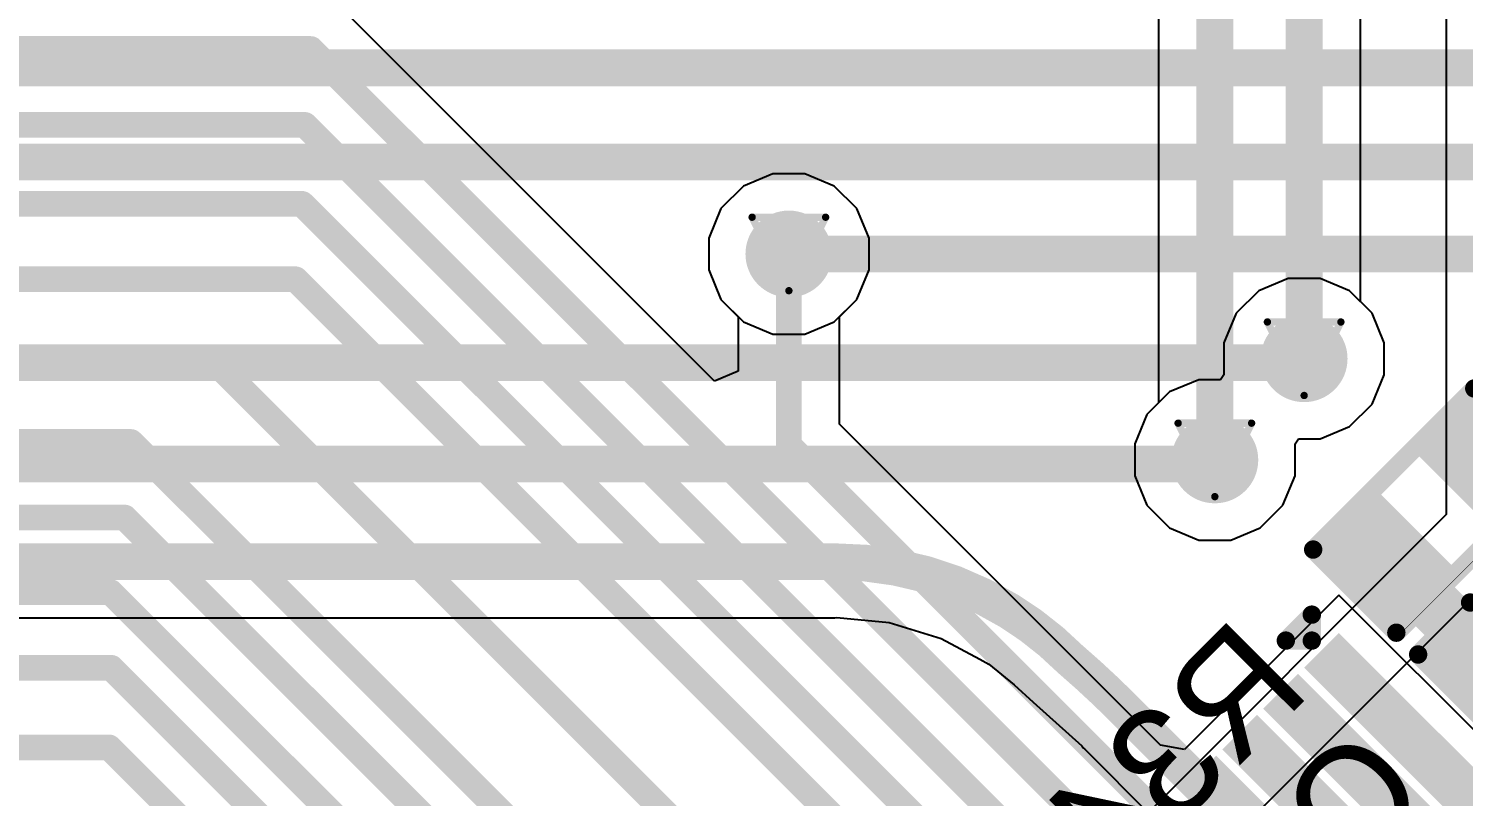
# Model space of a CAD drawing. Header units: inches. Extents: x 0 to 5359, y 0 to 5098.
# Drawn here: x 44.52 to 54.43, y 69.36 to 74.67 of the extents above; entities that cross this region are included whole.
import ezdxf

# ---------------------------------------------------------------- set-up
doc = ezdxf.new("R2010")
doc.units = ezdxf.units.IN
for name, color, linetype in [('Bottom Layer', 5, 'Continuous'), ('Bottom Overlay', 54, 'Continuous'), ('Bottom Paste', 16, 'Continuous'), ('Bottom Solder', 6, 'Continuous'), ('Drill Drawing', 1, 'Continuous'), ('Layer 1', 16, 'Continuous'), ('Layer 2', 76, 'Continuous'), ('Top Layer', 1, 'Continuous'), ('Top Overlay', 2, 'Continuous'), ('Top Paste', 8, 'Continuous'), ('Top Solder', 216, 'Continuous'), ('Via Holes', 16, 'Continuous')]:
    doc.layers.add(name, color=color, linetype=linetype)
doc.styles.add('Arial', font='', dxfattribs={"height": 0.2})
doc.styles.get('Arial').set_extended_font_data('Arial')

# ---------------------------------------------------------------- blocks, each defined once
blk = doc.blocks.new('LQFP_128_EP_14_14__64')
at = {"layer": 'Top Layer'}
for points in [[(-6.8497, 6.3001), (-6.8497, 6.1001), (-8.3497, 6.1001), (-8.3497, 6.3001)], [(-6.8497, 5.9001), (-6.8497, 5.7001), (-8.3497, 5.7001), (-8.3497, 5.9001)], [(-6.8497, 5.5), (-6.8497, 5.3), (-8.3497, 5.3), (-8.3497, 5.5)], [(-6.8497, 5.1), (-6.8497, 4.9), (-8.3497, 4.9), (-8.3497, 5.1)]]:
    blk.add_hatch(color=1, dxfattribs=at).paths.add_polyline_path(points)
at = {"layer": 'Top Paste'}
for points in [[(-6.8497, 6.3001), (-6.8497, 6.1001), (-8.3497, 6.1001), (-8.3497, 6.3001)], [(-6.8497, 5.9001), (-6.8497, 5.7001), (-8.3497, 5.7001), (-8.3497, 5.9001)], [(-6.8497, 5.5), (-6.8497, 5.3), (-8.3497, 5.3), (-8.3497, 5.5)], [(-6.8497, 5.1), (-6.8497, 4.9), (-8.3497, 4.9), (-8.3497, 5.1)]]:
    blk.add_hatch(color=8, dxfattribs=at).paths.add_polyline_path(points)
at = {"layer": 'Top Solder'}
for points in [[(-6.7797, 6.3701), (-6.7797, 6.0301), (-8.4197, 6.0301), (-8.4197, 6.3701)], [(-6.7797, 5.9701), (-6.7797, 5.6301), (-8.4197, 5.6301), (-8.4197, 5.9701)], [(-6.7797, 5.57), (-6.7797, 5.23), (-8.4197, 5.23), (-8.4197, 5.57)], [(-6.7797, 5.17), (-6.7797, 4.83), (-8.4197, 4.83), (-8.4197, 5.17)]]:
    blk.add_hatch(color=216, dxfattribs=at).paths.add_polyline_path(points)
at = {"layer": 'Top Overlay'}
for points in [[(-8.5141, 6.2001, 0.127, 0.127, 0), (-8.6411, 6.3271, 0.127, 0.127, 0)], [(-8.6411, 6.0731, 0.127, 0.127, 0), (-8.6411, 6.3271, 0.127, 0.127, 0)], [(-8.6411, 6.0731, 0.127, 0.127, 0), (-8.5141, 6.2001, 0.127, 0.127, 0)]]:
    blk.add_lwpolyline(points, format="xyseb", dxfattribs=at)
for points in [[(-8.6728, 6.3271, 0.0635, 0.0635, 1), (-8.6093, 6.3271, 0.0635, 0.0635, 1)], [(-8.6728, 6.3271, 0.0635, 0.0635, 1), (-8.6093, 6.3271, 0.0635, 0.0635, 1)], [(-8.5458, 6.2001, 0.0635, 0.0635, 1), (-8.4823, 6.2001, 0.0635, 0.0635, 1)], [(-8.5458, 6.2001, 0.0635, 0.0635, 1), (-8.4823, 6.2001, 0.0635, 0.0635, 1)], [(-8.6728, 6.0731, 0.0635, 0.0635, 1), (-8.6093, 6.0731, 0.0635, 0.0635, 1)], [(-8.6728, 6.0731, 0.0635, 0.0635, 1), (-8.6093, 6.0731, 0.0635, 0.0635, 1)]]:
    blk.add_lwpolyline(points, format="xyseb", close=True, dxfattribs=at)
blk = doc.blocks.new('R___0402_B_165')
at = {"layer": 'Bottom Layer'}
for points in [[(-0.2413, 0.3175), (-0.2413, -0.3175), (-0.6985, -0.3175), (-0.6985, 0.3175)], [(0.6985, 0.3175), (0.6985, -0.3175), (0.2413, -0.3175), (0.2413, 0.3175)]]:
    blk.add_hatch(color=5, dxfattribs=at).paths.add_polyline_path(points)
at = {"layer": 'Bottom Paste'}
for points in [[(-0.2413, 0.3175), (-0.2413, -0.3175), (-0.6985, -0.3175), (-0.6985, 0.3175)], [(0.6985, 0.3175), (0.6985, -0.3175), (0.2413, -0.3175), (0.2413, 0.3175)]]:
    blk.add_hatch(color=16, dxfattribs=at).paths.add_polyline_path(points)
at = {"layer": 'Bottom Solder'}
for points in [[(-0.1863, 0.3725), (-0.1863, -0.3725), (-0.7535, -0.3725), (-0.7535, 0.3725)], [(0.7535, 0.3725), (0.7535, -0.3725), (0.1863, -0.3725), (0.1863, 0.3725)]]:
    blk.add_hatch(color=6, dxfattribs=at).paths.add_polyline_path(points)
at = {"layer": 'Bottom Overlay'}
for points in [[(0.7874, 0.4064, 0.127, 0.127, 0), (-0.7874, 0.4064, 0.127, 0.127, 0)], [(-0.7874, -0.4064, 0.127, 0.127, 0), (-0.7874, 0.4064, 0.127, 0.127, 0)], [(0.8128, 0.4318, 0.00323, 0.00323, 0), (-0.8128, 0.4318, 0.00323, 0.00323, 0)], [(0.7874, -0.4064, 0.127, 0.127, 0), (0.7874, 0.4064, 0.127, 0.127, 0)], [(0.7874, -0.4064, 0.127, 0.127, 0), (-0.7874, -0.4064, 0.127, 0.127, 0)]]:
    blk.add_lwpolyline(points, format="xyseb", dxfattribs=at)
for points in [[(-0.8191, 0.4064, 0.0635, 0.0635, 1), (-0.7556, 0.4064, 0.0635, 0.0635, 1)], [(-0.8191, 0.4064, 0.0635, 0.0635, 1), (-0.7556, 0.4064, 0.0635, 0.0635, 1)], [(-0.8136, 0.4318, 0.00161, 0.00161, 1), (-0.812, 0.4318, 0.00161, 0.00161, 1)], [(0.7556, 0.4064, 0.0635, 0.0635, 1), (0.8191, 0.4064, 0.0635, 0.0635, 1)], [(0.7556, 0.4064, 0.0635, 0.0635, 1), (0.8191, 0.4064, 0.0635, 0.0635, 1)], [(0.812, 0.4318, 0.00161, 0.00161, 1), (0.8136, 0.4318, 0.00161, 0.00161, 1)], [(-0.8191, -0.4064, 0.0635, 0.0635, 1), (-0.7556, -0.4064, 0.0635, 0.0635, 1)], [(-0.8191, -0.4064, 0.0635, 0.0635, 1), (-0.7556, -0.4064, 0.0635, 0.0635, 1)], [(0.7556, -0.4064, 0.0635, 0.0635, 1), (0.8191, -0.4064, 0.0635, 0.0635, 1)], [(0.7556, -0.4064, 0.0635, 0.0635, 1), (0.8191, -0.4064, 0.0635, 0.0635, 1)]]:
    blk.add_lwpolyline(points, format="xyseb", close=True, dxfattribs=at)
blk = doc.blocks.new('C___0402_B_352')
at = {"layer": 'Bottom Layer'}
for points in [[(-0.2413, 0.3175), (-0.2413, -0.3175), (-0.6985, -0.3175), (-0.6985, 0.3175)], [(0.6985, 0.3175), (0.6985, -0.3175), (0.2413, -0.3175), (0.2413, 0.3175)]]:
    blk.add_hatch(color=5, dxfattribs=at).paths.add_polyline_path(points)
at = {"layer": 'Bottom Paste'}
for points in [[(-0.2413, 0.3175), (-0.2413, -0.3175), (-0.6985, -0.3175), (-0.6985, 0.3175)], [(0.6985, 0.3175), (0.6985, -0.3175), (0.2413, -0.3175), (0.2413, 0.3175)]]:
    blk.add_hatch(color=16, dxfattribs=at).paths.add_polyline_path(points)
at = {"layer": 'Bottom Solder'}
for points in [[(-0.1813, 0.3775), (-0.1813, -0.3775), (-0.7585, -0.3775), (-0.7585, 0.3775)], [(0.7585, 0.3775), (0.7585, -0.3775), (0.1813, -0.3775), (0.1813, 0.3775)]]:
    blk.add_hatch(color=6, dxfattribs=at).paths.add_polyline_path(points)
at = {"layer": 'Bottom Overlay'}
for points in [[(-0.2794, 0.4064, 0.127, 0.127, 0), (-0.7874, 0.4064, 0.127, 0.127, 0)], [(-0.7874, -0.4064, 0.127, 0.127, 0), (-0.7874, 0.4064, 0.127, 0.127, 0)], [(0.7874, 0.4064, 0.127, 0.127, 0), (0.2794, 0.4064, 0.127, 0.127, 0)], [(0.7874, -0.4064, 0.127, 0.127, 0), (0.7874, 0.4064, 0.127, 0.127, 0)], [(-0.2794, -0.4064, 0.127, 0.127, 0), (-0.7874, -0.4064, 0.127, 0.127, 0)], [(0.7874, -0.4064, 0.127, 0.127, 0), (0.2794, -0.4064, 0.127, 0.127, 0)]]:
    blk.add_lwpolyline(points, format="xyseb", dxfattribs=at)
for points in [[(-0.8191, 0.4064, 0.0635, 0.0635, 1), (-0.7556, 0.4064, 0.0635, 0.0635, 1)], [(-0.8191, 0.4064, 0.0635, 0.0635, 1), (-0.7556, 0.4064, 0.0635, 0.0635, 1)], [(-0.3111, 0.4064, 0.0635, 0.0635, 1), (-0.2477, 0.4064, 0.0635, 0.0635, 1)], [(0.2477, 0.4064, 0.0635, 0.0635, 1), (0.3111, 0.4064, 0.0635, 0.0635, 1)], [(0.7556, 0.4064, 0.0635, 0.0635, 1), (0.8191, 0.4064, 0.0635, 0.0635, 1)], [(0.7556, 0.4064, 0.0635, 0.0635, 1), (0.8191, 0.4064, 0.0635, 0.0635, 1)], [(-0.8191, -0.4064, 0.0635, 0.0635, 1), (-0.7556, -0.4064, 0.0635, 0.0635, 1)], [(-0.8191, -0.4064, 0.0635, 0.0635, 1), (-0.7556, -0.4064, 0.0635, 0.0635, 1)], [(-0.3111, -0.4064, 0.0635, 0.0635, 1), (-0.2477, -0.4064, 0.0635, 0.0635, 1)], [(0.2477, -0.4064, 0.0635, 0.0635, 1), (0.3111, -0.4064, 0.0635, 0.0635, 1)], [(0.7556, -0.4064, 0.0635, 0.0635, 1), (0.8191, -0.4064, 0.0635, 0.0635, 1)], [(0.7556, -0.4064, 0.0635, 0.0635, 1), (0.8191, -0.4064, 0.0635, 0.0635, 1)]]:
    blk.add_lwpolyline(points, format="xyseb", close=True, dxfattribs=at)

msp = doc.modelspace()

# ---------------------------------------------------------------- hatches: boundary and pattern name
at = {"layer": 'Bottom Layer'}
h = msp.add_hatch(color=5, dxfattribs=at)
edge = h.paths.add_edge_path()
edge.add_arc((49.7697, 73.111), 0.3, 0, 360)
h = msp.add_hatch(color=5, dxfattribs=at)
edge = h.paths.add_edge_path()
edge.add_arc((53.3308, 72.3868), 0.3, 0, 360)
h = msp.add_hatch(color=5, dxfattribs=at)
edge = h.paths.add_edge_path()
edge.add_arc((52.7137, 71.6873), 0.3, 0, 360)
at = {"layer": 'Layer 1'}
h = msp.add_hatch(color=16, dxfattribs=at)
edge = h.paths.add_edge_path()
edge.add_arc((49.7697, 73.111), 0.3, 0, 360)
h = msp.add_hatch(color=16, dxfattribs=at)
edge = h.paths.add_edge_path()
edge.add_arc((53.3308, 72.3868), 0.3, 0, 360)
h = msp.add_hatch(color=16, dxfattribs=at)
edge = h.paths.add_edge_path()
edge.add_arc((52.7137, 71.6873), 0.3, 0, 360)
at = {"layer": 'Layer 2'}
h = msp.add_hatch(color=76, dxfattribs=at)
edge = h.paths.add_edge_path()
edge.add_arc((49.7697, 73.111), 0.3, 0, 360)
h = msp.add_hatch(color=76, dxfattribs=at)
edge = h.paths.add_edge_path()
edge.add_arc((53.3308, 72.3868), 0.3, 0, 360)
h = msp.add_hatch(color=76, dxfattribs=at)
edge = h.paths.add_edge_path()
edge.add_arc((52.7137, 71.6873), 0.3, 0, 360)
at = {"layer": 'Top Layer'}
h = msp.add_hatch(color=1, dxfattribs=at)
edge = h.paths.add_edge_path()
edge.add_arc((49.7697, 73.111), 0.3, 0, 360)
h = msp.add_hatch(color=1, dxfattribs=at)
edge = h.paths.add_edge_path()
edge.add_arc((53.3308, 72.3868), 0.3, 0, 360)
h = msp.add_hatch(color=1, dxfattribs=at)
edge = h.paths.add_edge_path()
edge.add_arc((52.7137, 71.6873), 0.3, 0, 360)
at = {"layer": 'Via Holes'}
h = msp.add_hatch(color=7, dxfattribs=at)
edge = h.paths.add_edge_path()
edge.add_arc((49.7697, 73.111), 0.15, 0, 360)
h = msp.add_hatch(color=7, dxfattribs=at)
edge = h.paths.add_edge_path()
edge.add_arc((53.3308, 72.3868), 0.15, 0, 360)
h = msp.add_hatch(color=7, dxfattribs=at)
edge = h.paths.add_edge_path()
edge.add_arc((52.7137, 71.6873), 0.15, 0, 360)

# ---------------------------------------------------------------- linework, layer by layer
at = {"layer": 'Bottom Layer'}
for p, q in [((50.0879, 70.5952), (50.1014, 70.5979)), ((50.1014, 70.5979), (50.4618, 70.5624)), ((41.6963, 70.5952), (50.0879, 70.5952)), ((50.4618, 70.5624), (50.8212, 70.4534)), ((50.8212, 70.4534), (51.0896, 70.3099)), ((51.0896, 70.3099), (51.1525, 70.2763)), ((51.1525, 70.2763), (51.3278, 70.1324)), ((51.3278, 70.1324), (51.4589, 70.0121)), ((51.4589, 70.0121), (51.4589, 70.0121)), ((51.4589, 70.0121), (51.4589, 70.0121)), ((51.4589, 70.0121), (51.7955, 69.7114)), ((51.7955, 69.7114), (51.8061, 69.6953)), ((51.8061, 69.6953), (51.8118, 69.6897)), ((51.8118, 69.6897), (51.812, 69.6895)), ((51.812, 69.6895), (51.8121, 69.6894)), ((51.8121, 69.6894), (52.2785, 69.2229))]:
    msp.add_line(p, q, dxfattribs=at)
for points in [[(39.3612, 74.3978, 0.254, 0.254, 0), (76.1005, 74.3978, 0.254, 0.254, 0)], [(40.0063, 73.746, 0.254, 0.254, 0), (69.6, 73.746, 0.254, 0.254, 0)], [(49.7697, 73.111, 0.254, 0.254, 0), (68.3, 73.111, 0.254, 0.254, 0)], [(40.5698, 72.3588, 0.254, 0.254, 0), (53.3028, 72.3588, 0.254, 0.254, 0)], [(41.1124, 71.6592, 0.254, 0.254, 0), (52.6856, 71.6592, 0.254, 0.254, 0)], [(53.9051, 71.0049, 0.381, 0.381, 0), (55.3559, 69.5541, 0.381, 0.381, 0)], [(41.6963, 70.9837, 0.254, 0.254, 0), (50.0879, 70.9837, 0.254, 0.254, 0)], [(50.0879, 70.9837, 0.254, 0.254, -0.138857), (51.2942, 70.6421, 0.254, 0.254, 0)], [(53.6447, 71.0677, 0.1778, 0.1778, 0), (53.8422, 71.0677, 0.1778, 0.1778, 0)], [(53.8422, 71.0677, 0.1778, 0.1778, 0), (53.9051, 71.0049, 0.1778, 0.1778, 0)], [(51.2942, 70.6421, 0.254, 0.254, -0.05844), (51.7147, 70.3099, 0.254, 0.254, 0)], [(51.7147, 70.3099, 0.254, 0.254, -0.019209), (52.0811, 69.9697, 0.254, 0.254, 0)], [(52.0811, 69.9697, 0.254, 0.254, 0), (52.0868, 69.964, 0.254, 0.254, 0)], [(52.0868, 69.964, 0.254, 0.254, 0), (58.3754, 63.6755, 0.254, 0.254, 0)]]:
    msp.add_lwpolyline(points, format="xyseb", dxfattribs=at)
for points in [[(49.7062, 73.111, 0.127, 0.127, 1), (49.8332, 73.111, 0.127, 0.127, 1)], [(53.2393, 72.3588, 0.127, 0.127, 1), (53.3663, 72.3588, 0.127, 0.127, 1)], [(52.6221, 71.6592, 0.127, 0.127, 1), (52.7491, 71.6592, 0.127, 0.127, 1)], [(53.8099, 71.0049, 0.1905, 0.1905, 1), (54.0004, 71.0049, 0.1905, 0.1905, 1)], [(50.0244, 70.9837, 0.127, 0.127, 1), (50.1514, 70.9837, 0.127, 0.127, 1)], [(50.0244, 70.9837, 0.127, 0.127, 1), (50.1514, 70.9837, 0.127, 0.127, 1)], [(53.6002, 71.0677, 0.0889, 0.0889, 1), (53.6891, 71.0677, 0.0889, 0.0889, 1)], [(53.7978, 71.0677, 0.0889, 0.0889, 1), (53.8867, 71.0677, 0.0889, 0.0889, 1)], [(53.7978, 71.0677, 0.0889, 0.0889, 1), (53.8867, 71.0677, 0.0889, 0.0889, 1)], [(53.8607, 71.0049, 0.0889, 0.0889, 1), (53.9496, 71.0049, 0.0889, 0.0889, 1)], [(51.2307, 70.6421, 0.127, 0.127, 1), (51.3577, 70.6421, 0.127, 0.127, 1)], [(51.2307, 70.6421, 0.127, 0.127, 1), (51.3577, 70.6421, 0.127, 0.127, 1)], [(51.6512, 70.3099, 0.127, 0.127, 1), (51.7782, 70.3099, 0.127, 0.127, 1)], [(51.6512, 70.3099, 0.127, 0.127, 1), (51.7782, 70.3099, 0.127, 0.127, 1)], [(52.0176, 69.9697, 0.127, 0.127, 1), (52.1446, 69.9697, 0.127, 0.127, 1)], [(52.0176, 69.9697, 0.127, 0.127, 1), (52.1446, 69.9697, 0.127, 0.127, 1)], [(52.0233, 69.964, 0.127, 0.127, 1), (52.1503, 69.964, 0.127, 0.127, 1)], [(52.0233, 69.964, 0.127, 0.127, 1), (52.1503, 69.964, 0.127, 0.127, 1)]]:
    msp.add_lwpolyline(points, format="xyseb", close=True, dxfattribs=at)
at = {"layer": 'Drill Drawing'}
for points in [[(49.5157, 73.365, 0.0508, 0.0508, 0), (50.0237, 73.365, 0.0508, 0.0508, 0)], [(49.5157, 73.365, 0.0508, 0.0508, 0), (49.7697, 72.857, 0.0508, 0.0508, 0)], [(49.7697, 72.857, 0.0508, 0.0508, 0), (50.0237, 73.365, 0.0508, 0.0508, 0)], [(53.0768, 72.6408, 0.0508, 0.0508, 0), (53.5848, 72.6408, 0.0508, 0.0508, 0)], [(53.0768, 72.6408, 0.0508, 0.0508, 0), (53.3308, 72.1328, 0.0508, 0.0508, 0)], [(53.3308, 72.1328, 0.0508, 0.0508, 0), (53.5848, 72.6408, 0.0508, 0.0508, 0)], [(52.4597, 71.9413, 0.0508, 0.0508, 0), (52.9677, 71.9413, 0.0508, 0.0508, 0)], [(52.4597, 71.9413, 0.0508, 0.0508, 0), (52.7137, 71.4333, 0.0508, 0.0508, 0)], [(52.7137, 71.4333, 0.0508, 0.0508, 0), (52.9677, 71.9413, 0.0508, 0.0508, 0)]]:
    msp.add_lwpolyline(points, format="xyseb", dxfattribs=at)
for points in [[(49.503, 73.365, 0.0254, 0.0254, 1), (49.5284, 73.365, 0.0254, 0.0254, 1)], [(49.503, 73.365, 0.0254, 0.0254, 1), (49.5284, 73.365, 0.0254, 0.0254, 1)], [(50.011, 73.365, 0.0254, 0.0254, 1), (50.0364, 73.365, 0.0254, 0.0254, 1)], [(50.011, 73.365, 0.0254, 0.0254, 1), (50.0364, 73.365, 0.0254, 0.0254, 1)], [(49.757, 72.857, 0.0254, 0.0254, 1), (49.7824, 72.857, 0.0254, 0.0254, 1)], [(49.757, 72.857, 0.0254, 0.0254, 1), (49.7824, 72.857, 0.0254, 0.0254, 1)], [(53.0641, 72.6408, 0.0254, 0.0254, 1), (53.0895, 72.6408, 0.0254, 0.0254, 1)], [(53.0641, 72.6408, 0.0254, 0.0254, 1), (53.0895, 72.6408, 0.0254, 0.0254, 1)], [(53.5721, 72.6408, 0.0254, 0.0254, 1), (53.5975, 72.6408, 0.0254, 0.0254, 1)], [(53.5721, 72.6408, 0.0254, 0.0254, 1), (53.5975, 72.6408, 0.0254, 0.0254, 1)], [(53.3181, 72.1328, 0.0254, 0.0254, 1), (53.3435, 72.1328, 0.0254, 0.0254, 1)], [(53.3181, 72.1328, 0.0254, 0.0254, 1), (53.3435, 72.1328, 0.0254, 0.0254, 1)], [(52.447, 71.9413, 0.0254, 0.0254, 1), (52.4724, 71.9413, 0.0254, 0.0254, 1)], [(52.447, 71.9413, 0.0254, 0.0254, 1), (52.4724, 71.9413, 0.0254, 0.0254, 1)], [(52.955, 71.9413, 0.0254, 0.0254, 1), (52.9804, 71.9413, 0.0254, 0.0254, 1)], [(52.955, 71.9413, 0.0254, 0.0254, 1), (52.9804, 71.9413, 0.0254, 0.0254, 1)], [(52.701, 71.4333, 0.0254, 0.0254, 1), (52.7264, 71.4333, 0.0254, 0.0254, 1)], [(52.701, 71.4333, 0.0254, 0.0254, 1), (52.7264, 71.4333, 0.0254, 0.0254, 1)]]:
    msp.add_lwpolyline(points, format="xyseb", close=True, dxfattribs=at)
at = {"layer": 'Layer 1'}
for p, q in [((49.4559, 73.5807), (49.3001, 73.4249)), ((49.6595, 73.665), (49.4559, 73.5807)), ((49.8799, 73.665), (49.6595, 73.665)), ((50.0836, 73.5807), (49.8799, 73.665)), ((50.2394, 73.4249), (50.0836, 73.5807)), ((49.3001, 73.4249), (49.2157, 73.2212)), ((50.3237, 73.2212), (50.2394, 73.4249)), ((49.2157, 73.2212), (49.2157, 73.0008)), ((50.3237, 73.0008), (50.3237, 73.2212)), ((49.2157, 73.0008), (49.3001, 72.7972)), ((50.2394, 72.7972), (50.3237, 73.0008)), ((53.2206, 72.9408), (53.017, 72.8565)), ((53.441, 72.9408), (53.2206, 72.9408)), ((53.6446, 72.8565), (53.441, 72.9408)), ((49.3001, 72.7972), (49.4559, 72.6414)), ((50.0836, 72.6414), (50.2394, 72.7972)), ((53.017, 72.8565), (52.8612, 72.7006)), ((53.8005, 72.7006), (53.6446, 72.8565)), ((52.8612, 72.7006), (52.7768, 72.497)), ((53.8848, 72.497), (53.8005, 72.7006)), ((49.4559, 72.6414), (49.6595, 72.557)), ((49.8799, 72.557), (50.0836, 72.6414)), ((49.6595, 72.557), (49.8799, 72.557)), ((52.7768, 72.497), (52.7768, 72.2766)), ((53.8848, 72.2766), (53.8848, 72.497)), ((52.6035, 72.2413), (52.3999, 72.1569)), ((52.7532, 72.2413), (52.6035, 72.2413)), ((52.7768, 72.2766), (52.7532, 72.2413)), ((53.8005, 72.073), (53.8848, 72.2766)), ((52.3999, 72.1569), (52.244, 72.0011)), ((52.244, 72.0011), (52.1597, 71.7975)), ((53.6446, 71.9172), (53.8005, 72.073)), ((53.441, 71.8328), (53.6446, 71.9172)), ((52.1597, 71.7975), (52.1597, 71.5771)), ((53.2677, 71.7975), (53.2913, 71.8328)), ((53.2677, 71.5771), (53.2677, 71.7975)), ((53.2913, 71.8328), (53.441, 71.8328)), ((52.1597, 71.5771), (52.244, 71.3735)), ((53.1833, 71.3735), (53.2677, 71.5771)), ((52.244, 71.3735), (52.3999, 71.2176)), ((53.0275, 71.2176), (53.1833, 71.3735)), ((52.3999, 71.2176), (52.6035, 71.1333)), ((52.8239, 71.1333), (53.0275, 71.2176)), ((52.6035, 71.1333), (52.8239, 71.1333))]:
    msp.add_line(p, q, dxfattribs=at)
at = {"layer": 'Layer 2'}
for p, q in [((54.3134, 76.5103), (54.3134, 71.309)), ((49.4559, 73.5807), (49.3001, 73.4249)), ((49.6595, 73.665), (49.4559, 73.5807)), ((49.8799, 73.665), (49.6595, 73.665)), ((50.0836, 73.5807), (49.8799, 73.665)), ((50.2394, 73.4249), (50.0836, 73.5807)), ((49.3001, 73.4249), (49.2157, 73.2212)), ((50.3237, 73.2212), (50.2394, 73.4249)), ((49.2157, 73.2212), (49.2157, 73.0008)), ((50.3237, 73.0008), (50.3237, 73.2212)), ((49.2157, 73.0008), (49.3001, 72.7972)), ((50.2394, 72.7972), (50.3237, 73.0008)), ((53.2206, 72.9408), (53.017, 72.8565)), ((53.441, 72.9408), (53.2206, 72.9408)), ((53.6446, 72.8565), (53.441, 72.9408)), ((49.3001, 72.7972), (49.4559, 72.6414)), ((50.0836, 72.6414), (50.2394, 72.7972)), ((53.017, 72.8565), (52.8612, 72.7006)), ((53.8005, 72.7006), (53.6446, 72.8565)), ((52.8612, 72.7006), (52.7768, 72.497)), ((53.8848, 72.497), (53.8005, 72.7006)), ((49.4559, 72.6414), (49.6595, 72.557)), ((49.8799, 72.557), (50.0836, 72.6414)), ((49.6595, 72.557), (49.8799, 72.557)), ((52.7768, 72.497), (52.7768, 72.2766)), ((53.8848, 72.2766), (53.8848, 72.497)), ((52.6035, 72.2413), (52.3999, 72.1569)), ((52.7532, 72.2413), (52.6035, 72.2413)), ((52.7768, 72.2766), (52.7532, 72.2413)), ((53.8005, 72.073), (53.8848, 72.2766)), ((52.3999, 72.1569), (52.244, 72.0011)), ((52.244, 72.0011), (52.1597, 71.7975)), ((53.6446, 71.9172), (53.8005, 72.073)), ((53.441, 71.8328), (53.6446, 71.9172)), ((52.1597, 71.7975), (52.1597, 71.5771)), ((53.2677, 71.7975), (53.2913, 71.8328)), ((53.2677, 71.5771), (53.2677, 71.7975)), ((53.2913, 71.8328), (53.441, 71.8328)), ((52.0549, 68.2978), (55.2687, 71.5117)), ((52.1597, 71.5771), (52.244, 71.3735)), ((53.1833, 71.3735), (53.2677, 71.5771)), ((54.3134, 71.309), (49.1161, 66.1117)), ((52.244, 71.3735), (52.3999, 71.2176)), ((53.0275, 71.2176), (53.1833, 71.3735)), ((52.3999, 71.2176), (52.6035, 71.1333)), ((52.8239, 71.1333), (53.0275, 71.2176)), ((52.6035, 71.1333), (52.8239, 71.1333))]:
    msp.add_line(p, q, dxfattribs=at)
at = {"layer": 'Top Layer'}
for p, q in [((53.7193, 72.7818), (53.7193, 88.4087)), ((52.3252, 86.0051), (52.3252, 72.0823)), ((49.2559, 72.2319), (46.7129, 74.7749)), ((49.4559, 73.5807), (49.3001, 73.4249)), ((49.6595, 73.665), (49.4559, 73.5807)), ((49.8799, 73.665), (49.6595, 73.665)), ((50.0836, 73.5807), (49.8799, 73.665)), ((50.2394, 73.4249), (50.0836, 73.5807)), ((49.3001, 73.4249), (49.2157, 73.2212)), ((50.3237, 73.2212), (50.2394, 73.4249)), ((49.2157, 73.2212), (49.2157, 73.0008)), ((50.3237, 73.0008), (50.3237, 73.2212)), ((49.2157, 73.0008), (49.3001, 72.7972)), ((50.2394, 72.7972), (50.3237, 73.0008)), ((49.3001, 72.7972), (49.4201, 72.6772)), ((50.1194, 72.6772), (50.2394, 72.7972)), ((53.8005, 72.7006), (53.7193, 72.7818)), ((53.8848, 72.497), (53.8005, 72.7006)), ((49.4201, 72.6772), (49.4201, 72.3)), ((50.1194, 71.9342), (50.1194, 72.6772)), ((53.8848, 72.2766), (53.8848, 72.497)), ((49.4201, 72.3), (49.2559, 72.2319)), ((53.8005, 72.073), (53.8848, 72.2766)), ((52.244, 72.0011), (52.1597, 71.7975)), ((52.3252, 72.0823), (52.244, 72.0011)), ((53.6446, 71.9172), (53.8005, 72.073)), ((52.3387, 69.7148), (50.1194, 71.9342)), ((53.441, 71.8328), (53.6446, 71.9172)), ((52.1597, 71.7975), (52.1597, 71.5771)), ((53.2677, 71.7975), (53.2913, 71.8328)), ((53.2677, 71.5771), (53.2677, 71.7975)), ((53.2913, 71.8328), (53.441, 71.8328)), ((52.1597, 71.5771), (52.244, 71.3735)), ((53.1833, 71.3735), (53.2677, 71.5771)), ((52.244, 71.3735), (52.3999, 71.2176)), ((53.0275, 71.2176), (53.1833, 71.3735)), ((52.3999, 71.2176), (52.6035, 71.1333)), ((52.8239, 71.1333), (53.0275, 71.2176)), ((52.6035, 71.1333), (52.8239, 71.1333)), ((53.5708, 70.7519), (53.0702, 70.2513)), ((54.8826, 69.4402), (53.5708, 70.7519)), ((53.0702, 70.2513), (53.0051, 70.1862)), ((53.0051, 70.1862), (52.5044, 69.6856)), ((52.5044, 69.6856), (52.3387, 69.7148))]:
    msp.add_line(p, q, dxfattribs=at)
for points in [[(53.3308, 72.3868, 0.254, 0.254, 0), (53.3308, 88.4087, 0.254, 0.254, 0)], [(52.7137, 71.6873, 0.254, 0.254, 0), (52.7137, 87.9018, 0.254, 0.254, 0)], [(13.8932, 74.5277, 0.1778, 0.1778, 0), (46.4657, 74.5277, 0.1778, 0.1778, 0)], [(46.4657, 74.5277, 0.1778, 0.1778, 0), (52.616, 68.3773, 0.1778, 0.1778, 0)], [(14.7884, 74.003, 0.1778, 0.1778, 0), (46.4246, 74.003, 0.1778, 0.1778, 0)], [(46.4246, 74.003, 0.1778, 0.1778, 0), (52.3332, 68.0944, 0.1778, 0.1778, 0)], [(22.1387, 73.4572, 0.1778, 0.1778, 0), (46.405, 73.4572, 0.1778, 0.1778, 0)], [(46.405, 73.4572, 0.1778, 0.1778, 0), (52.0505, 67.8117, 0.1778, 0.1778, 0)], [(49.7697, 71.7894, 0.1778, 0.1778, 0), (49.7697, 73.111, 0.1778, 0.1778, 0)], [(23.0036, 72.9361, 0.1778, 0.1778, 0), (46.36, 72.9361, 0.1778, 0.1778, 0)], [(46.36, 72.9361, 0.1778, 0.1778, 0), (51.7674, 67.5287, 0.1778, 0.1778, 0)], [(15.6836, 72.334, 0.1778, 0.1778, 0), (45.8305, 72.334, 0.1778, 0.1778, 0)], [(45.8305, 72.334, 0.1778, 0.1778, 0), (51.2017, 66.9629, 0.1778, 0.1778, 0)], [(16.5788, 71.8113, 0.1778, 0.1778, 0), (45.2217, 71.8113, 0.1778, 0.1778, 0)], [(45.2217, 71.8113, 0.1778, 0.1778, 0), (50.6359, 66.3972, 0.1778, 0.1778, 0)], [(49.7697, 71.7894, 0.1778, 0.1778, 0), (52.8989, 68.6602, 0.1778, 0.1778, 0)], [(17.474, 71.2886, 0.1778, 0.1778, 0), (45.1794, 71.2886, 0.1778, 0.1778, 0)], [(45.1794, 71.2886, 0.1778, 0.1778, 0), (50.3534, 66.1146, 0.1778, 0.1778, 0)], [(18.376, 70.7727, 0.1778, 0.1778, 0), (45.0824, 70.7727, 0.1778, 0.1778, 0)], [(45.0824, 70.7727, 0.1778, 0.1778, 0), (49.5112, 66.3439, 0.1778, 0.1778, 0)], [(9.4172, 70.25, 0.1778, 0.1778, 0), (45.0865, 70.25, 0.1778, 0.1778, 0)], [(45.0865, 70.25, 0.1778, 0.1778, 0), (49.7876, 65.5489, 0.1778, 0.1778, 0)], [(23.5916, 69.7, 0.1778, 0.1778, 0), (45.0711, 69.7, 0.1778, 0.1778, 0)], [(45.0711, 69.7, 0.1778, 0.1778, 0), (49.5049, 65.2662, 0.1778, 0.1778, 0)]]:
    msp.add_lwpolyline(points, format="xyseb", dxfattribs=at)
for points in [[(46.4212, 74.5277, 0.0889, 0.0889, 1), (46.5101, 74.5277, 0.0889, 0.0889, 1)], [(46.4212, 74.5277, 0.0889, 0.0889, 1), (46.5101, 74.5277, 0.0889, 0.0889, 1)], [(46.3801, 74.003, 0.0889, 0.0889, 1), (46.469, 74.003, 0.0889, 0.0889, 1)], [(46.3801, 74.003, 0.0889, 0.0889, 1), (46.469, 74.003, 0.0889, 0.0889, 1)], [(46.3605, 73.4572, 0.0889, 0.0889, 1), (46.4494, 73.4572, 0.0889, 0.0889, 1)], [(46.3605, 73.4572, 0.0889, 0.0889, 1), (46.4494, 73.4572, 0.0889, 0.0889, 1)], [(49.7253, 73.111, 0.0889, 0.0889, 1), (49.8142, 73.111, 0.0889, 0.0889, 1)], [(46.3155, 72.9361, 0.0889, 0.0889, 1), (46.4044, 72.9361, 0.0889, 0.0889, 1)], [(46.3155, 72.9361, 0.0889, 0.0889, 1), (46.4044, 72.9361, 0.0889, 0.0889, 1)], [(53.2673, 72.3868, 0.127, 0.127, 1), (53.3943, 72.3868, 0.127, 0.127, 1)], [(45.7861, 72.334, 0.0889, 0.0889, 1), (45.875, 72.334, 0.0889, 0.0889, 1)], [(45.7861, 72.334, 0.0889, 0.0889, 1), (45.875, 72.334, 0.0889, 0.0889, 1)], [(45.1773, 71.8113, 0.0889, 0.0889, 1), (45.2662, 71.8113, 0.0889, 0.0889, 1)], [(45.1773, 71.8113, 0.0889, 0.0889, 1), (45.2662, 71.8113, 0.0889, 0.0889, 1)], [(49.7253, 71.7894, 0.0889, 0.0889, 1), (49.8142, 71.7894, 0.0889, 0.0889, 1)], [(49.7253, 71.7894, 0.0889, 0.0889, 1), (49.8142, 71.7894, 0.0889, 0.0889, 1)], [(52.6502, 71.6873, 0.127, 0.127, 1), (52.7772, 71.6873, 0.127, 0.127, 1)], [(45.1349, 71.2886, 0.0889, 0.0889, 1), (45.2238, 71.2886, 0.0889, 0.0889, 1)], [(45.1349, 71.2886, 0.0889, 0.0889, 1), (45.2238, 71.2886, 0.0889, 0.0889, 1)], [(45.0379, 70.7727, 0.0889, 0.0889, 1), (45.1268, 70.7727, 0.0889, 0.0889, 1)], [(45.0379, 70.7727, 0.0889, 0.0889, 1), (45.1268, 70.7727, 0.0889, 0.0889, 1)], [(45.042, 70.25, 0.0889, 0.0889, 1), (45.1309, 70.25, 0.0889, 0.0889, 1)], [(45.042, 70.25, 0.0889, 0.0889, 1), (45.1309, 70.25, 0.0889, 0.0889, 1)], [(45.0266, 69.7, 0.0889, 0.0889, 1), (45.1155, 69.7, 0.0889, 0.0889, 1)], [(45.0266, 69.7, 0.0889, 0.0889, 1), (45.1155, 69.7, 0.0889, 0.0889, 1)]]:
    msp.add_lwpolyline(points, format="xyseb", close=True, dxfattribs=at)

# ---------------------------------------------------------------- block references
for name, p, rotation in [('R___0402_B_165', (54.2374, 71.3371), 225), ('LQFP_128_EP_14_14__64', (55.0201, 60.0337), 315), ('C___0402_B_352', (54.9628, 70.6117), 225)]:
    msp.add_blockref(name, p, dxfattribs=dict(rotation=rotation))

# ---------------------------------------------------------------- texts
at = {"layer": 'Bottom Overlay', "style": 'Arial', "text_generation_flag": 2}
for s, p in [('R34', (53.3929, 70.0834)), ('C36', (54.2255, 69.348))]:
    msp.add_text(s, height=0.762, rotation=45, dxfattribs=at).set_placement(p)
at = {"layer": 'Top Overlay', "style": 'Arial'}
msp.add_text('C37', height=0.762, rotation=315, dxfattribs=at).set_placement((43.3662, 69.3478))

doc.saveas('drawing.dxf')
